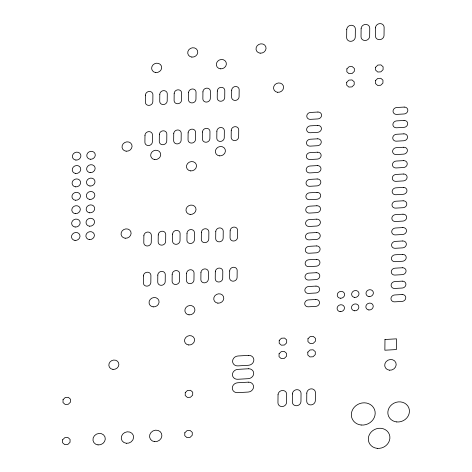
<?xml version="1.0" encoding="UTF-8"?>
<svg xmlns="http://www.w3.org/2000/svg" width="472" height="472" viewBox="0 0 472 472"><rect width="100%" height="100%" fill="white"/><g stroke="black" fill="none" stroke-linecap="round" stroke-linejoin="round"><path stroke-width="0.71" d="M62.593 439.827L62.558 442.712L64.729 444.624L67.826 444.447L70.039 442.282L70.068 439.397L67.903 437.485L64.806 437.662L62.593 439.827M63.036 399.66L63.006 402.545L65.171 404.457L68.269 404.28L70.481 402.114L70.511 399.229L68.346 397.318L65.248 397.495L63.036 399.66M143.429 275.913L143.352 282.875A3.794 3.428 -23 0 0 147.052 286.144A3.794 3.428 -23 0 0 150.828 282.445L150.904 275.483A3.794 3.428 -23 0 0 147.205 272.22A3.794 3.428 -23 0 0 143.429 275.913M143.871 235.746L143.795 242.708A3.794 3.428 -23 0 0 147.494 245.977A3.794 3.428 -23 0 0 151.27 242.278L151.347 235.316A3.794 3.428 -23 0 0 147.647 232.053A3.794 3.428 -23 0 0 143.871 235.746M144.981 135.322L144.904 142.284A3.794 3.428 -23 0 0 148.603 145.553A3.794 3.428 -23 0 0 152.379 141.86L152.462 134.898A3.794 3.428 -23 0 0 148.757 131.629A3.794 3.428 -23 0 0 144.981 135.322M145.429 95.155L145.346 102.117A3.794 3.428 -23 0 0 149.052 105.386A3.794 3.428 -23 0 0 152.828 101.686L152.904 94.725A3.794 3.428 -23 0 0 149.205 91.462A3.794 3.428 -23 0 0 145.429 95.155M157.807 275.087L157.731 282.049A3.794 3.428 -23 0 0 161.43 285.318A3.794 3.428 -23 0 0 165.206 281.619L165.283 274.657A3.794 3.428 -23 0 0 161.583 271.394A3.794 3.428 -23 0 0 157.807 275.087M158.25 234.92L158.173 241.882A3.794 3.428 -23 0 0 161.872 245.151A3.794 3.428 -23 0 0 165.648 241.452L165.725 234.49A3.794 3.428 -23 0 0 162.026 231.221A3.794 3.428 -23 0 0 158.25 234.92M159.359 134.496L159.282 141.458A3.794 3.428 -23 0 0 162.982 144.727A3.794 3.428 -23 0 0 166.758 141.034L166.834 134.066A3.794 3.428 -23 0 0 163.135 130.803A3.794 3.428 -23 0 0 159.359 134.496M159.802 94.329L159.725 101.291A3.794 3.428 -23 0 0 163.424 104.56A3.794 3.428 -23 0 0 167.206 100.86L167.283 93.898A3.794 3.428 -23 0 0 163.583 90.636A3.794 3.428 -23 0 0 159.802 94.329M172.186 274.262L172.109 281.223A3.794 3.428 -23 0 0 175.808 284.492A3.794 3.428 -23 0 0 179.584 280.793L179.661 273.831A3.794 3.428 -23 0 0 175.962 270.568A3.794 3.428 -23 0 0 172.186 274.262M172.628 234.094L172.551 241.056A3.794 3.428 -23 0 0 176.251 244.325A3.794 3.428 -23 0 0 180.027 240.626L180.103 233.664A3.794 3.428 -23 0 0 176.404 230.395A3.794 3.428 -23 0 0 172.628 234.094M173.737 133.67L173.661 140.632A3.794 3.428 -23 0 0 177.36 143.901A3.794 3.428 -23 0 0 181.136 140.202L181.213 133.24A3.794 3.428 -23 0 0 177.513 129.977A3.794 3.428 -23 0 0 173.737 133.67M174.18 93.503L174.103 100.465A3.794 3.428 -23 0 0 177.802 103.734A3.794 3.428 -23 0 0 181.578 100.035L181.655 93.072A3.794 3.428 -23 0 0 177.956 89.81A3.794 3.428 -23 0 0 174.18 93.503M184.8 432.8L184.77 435.685L186.936 437.597L190.033 437.42L192.246 435.255L192.281 432.37L190.11 430.458L187.012 430.635L184.8 432.8M185.248 392.633L185.213 395.518L187.384 397.43L190.476 397.253L192.688 395.088L192.723 392.202L190.552 390.291L187.461 390.468L185.248 392.633M186.564 273.435L186.487 280.397A3.794 3.428 -23 0 0 190.186 283.666A3.794 3.428 -23 0 0 193.962 279.967L194.039 273.005A3.794 3.428 -23 0 0 190.34 269.736A3.794 3.428 -23 0 0 186.564 273.435M187.006 233.268L186.93 240.23A3.794 3.428 -23 0 0 190.629 243.493A3.794 3.428 -23 0 0 194.405 239.8L194.482 232.838A3.794 3.428 -23 0 0 190.782 229.569A3.794 3.428 -23 0 0 187.006 233.268M188.116 132.844L188.039 139.806A3.794 3.428 -23 0 0 191.738 143.075A3.794 3.428 -23 0 0 195.514 139.376L195.591 132.414A3.794 3.428 -23 0 0 191.892 129.151A3.794 3.428 -23 0 0 188.116 132.844M188.558 92.677L188.481 99.639A3.794 3.428 -23 0 0 192.181 102.908A3.794 3.428 -23 0 0 195.957 99.209L196.033 92.246A3.794 3.428 -23 0 0 192.334 88.978A3.794 3.428 -23 0 0 188.558 92.677M200.942 272.609L200.865 279.572A3.794 3.428 -23 0 0 204.565 282.84A3.794 3.428 -23 0 0 208.341 279.141L208.417 272.179A3.794 3.428 -23 0 0 204.718 268.91A3.794 3.428 -23 0 0 200.942 272.609M201.385 232.442L201.308 239.404A3.794 3.428 -23 0 0 205.007 242.667A3.794 3.428 -23 0 0 208.783 238.974L208.86 232.012A3.794 3.428 -23 0 0 205.161 228.743A3.794 3.428 -23 0 0 201.385 232.442M202.494 132.018L202.417 138.98A3.794 3.428 -23 0 0 206.117 142.249A3.794 3.428 -23 0 0 209.892 138.55L209.969 131.588A3.794 3.428 -23 0 0 206.27 128.325A3.794 3.428 -23 0 0 202.494 132.018M202.936 91.851L202.86 98.813A3.794 3.428 -23 0 0 206.559 102.082A3.794 3.428 -23 0 0 210.335 98.382L210.412 91.42A3.794 3.428 -23 0 0 206.712 88.152A3.794 3.428 -23 0 0 202.936 91.851M215.32 271.783L215.244 278.745A3.794 3.428 -23 0 0 218.943 282.008A3.794 3.428 -23 0 0 222.719 278.315L222.796 271.353A3.794 3.428 -23 0 0 219.096 268.084A3.794 3.428 -23 0 0 215.32 271.783M215.763 231.616L215.686 238.578A3.794 3.428 -23 0 0 219.386 241.841A3.794 3.428 -23 0 0 223.162 238.148L223.238 231.186A3.794 3.428 -23 0 0 219.539 227.917A3.794 3.428 -23 0 0 215.763 231.616M216.872 131.192L216.795 138.154A3.794 3.428 -23 0 0 220.495 141.423A3.794 3.428 -23 0 0 224.271 137.724L224.347 130.762A3.794 3.428 -23 0 0 220.648 127.493A3.794 3.428 -23 0 0 216.872 131.192M217.315 91.025L217.238 97.987A3.794 3.428 -23 0 0 220.937 101.25A3.794 3.428 -23 0 0 224.713 97.556L224.79 90.594A3.794 3.428 -23 0 0 221.091 87.326A3.794 3.428 -23 0 0 217.315 91.025M229.693 270.957L229.616 277.919A3.794 3.428 -23 0 0 233.315 281.182A3.794 3.428 -23 0 0 237.097 277.489L237.174 270.527A3.794 3.428 -23 0 0 233.475 267.258A3.794 3.428 -23 0 0 229.693 270.957M230.141 230.784L230.065 237.752A3.794 3.428 -23 0 0 233.764 241.015A3.794 3.428 -23 0 0 237.54 237.322L237.617 230.36A3.794 3.428 -23 0 0 233.917 227.091A3.794 3.428 -23 0 0 230.141 230.784M231.25 130.366L231.174 137.328A3.794 3.428 -23 0 0 234.873 140.597A3.794 3.428 -23 0 0 238.649 136.898L238.726 129.936A3.794 3.428 -23 0 0 235.026 126.667A3.794 3.428 -23 0 0 231.25 130.366M231.693 90.199L231.616 97.161A3.794 3.428 -23 0 0 235.316 100.424A3.794 3.428 -23 0 0 239.092 96.73L239.168 89.769A3.794 3.428 -23 0 0 235.469 86.5A3.794 3.428 -23 0 0 231.693 90.199M278.043 394.763L277.955 402.793A4.372 3.959 -23 0 0 282.221 406.563A4.372 3.959 -23 0 0 286.581 402.297L286.669 394.267A4.372 3.959 -23 0 0 282.403 390.497A4.372 3.959 -23 0 0 278.043 394.763M279.07 353.788L279.04 356.673L281.206 358.584L284.303 358.407L286.516 356.242L286.545 353.357L284.38 351.445L281.282 351.622L279.07 353.788M279.217 340.395L279.188 343.28L281.353 345.197L284.451 345.014L286.663 342.849L286.693 339.97L284.527 338.052L281.43 338.229L279.217 340.395M292.422 393.937L292.333 401.967A4.372 3.959 -23 0 0 296.599 405.737A4.372 3.959 -23 0 0 300.959 401.471L301.047 393.436A4.372 3.959 -23 0 0 296.776 389.671A4.372 3.959 -23 0 0 292.422 393.937M306.8 393.105L306.712 401.141A4.372 3.959 -23 0 0 310.977 404.911A4.372 3.959 -23 0 0 315.337 400.645L315.426 392.61A4.372 3.959 -23 0 0 311.154 388.845A4.372 3.959 -23 0 0 306.8 393.105M307.827 352.136L307.791 355.015L309.962 356.932L313.06 356.755L315.272 354.59L315.302 351.705L313.137 349.793L310.039 349.97L307.827 352.136M307.974 338.743L307.945 341.628L310.11 343.539L313.207 343.362L315.42 341.197L315.449 338.312L313.284 336.4L310.187 336.577L307.974 338.743M346.737 29.524L346.649 37.559A4.372 3.959 -23 0 0 350.914 41.329A4.372 3.959 -23 0 0 355.274 37.064L355.363 29.028A4.372 3.959 -23 0 0 351.091 25.258A4.372 3.959 -23 0 0 346.737 29.524M346.725 82.275L346.696 85.161L348.861 87.072L351.959 86.895L354.171 84.73L354.207 81.845L352.035 79.933L348.938 80.11L346.725 82.275M346.879 68.888L346.843 71.773L349.009 73.685L352.106 73.508L354.319 71.343L354.354 68.458L352.183 66.546L349.091 66.723L346.879 68.888M361.115 28.698L361.027 36.733A4.372 3.959 -23 0 0 365.293 40.498A4.372 3.959 -23 0 0 369.653 36.238L369.741 28.202A4.372 3.959 -23 0 0 365.47 24.432A4.372 3.959 -23 0 0 361.115 28.698M375.494 27.872L375.405 35.907A4.372 3.959 -23 0 0 379.671 39.672A4.372 3.959 -23 0 0 384.031 35.412L384.119 27.376A4.372 3.959 -23 0 0 379.848 23.606A4.372 3.959 -23 0 0 375.494 27.872M375.482 80.623L375.452 83.509L377.618 85.42L380.715 85.243L382.928 83.078L382.957 80.193L380.792 78.281L377.694 78.458L375.482 80.623M375.629 67.236L375.6 70.116L377.765 72.033L380.863 71.856L383.075 69.691L383.105 66.806L380.939 64.888L377.842 65.071L375.629 67.236M384.981 339.504L384.863 350.218L396.362 349.557L396.48 338.843L384.981 339.504M317.916 112.035L310.511 112.46A3.752 3.398 -23 0 0 306.771 116.124A3.752 3.398 -23 0 0 310.434 119.357L317.839 118.932A3.752 3.398 -23 0 0 321.579 115.268A3.752 3.398 -23 0 0 317.916 112.035M404.179 107.079L396.775 107.504A3.752 3.398 -23 0 0 393.034 111.162A3.752 3.398 -23 0 0 396.698 114.395L404.103 113.97A3.752 3.398 -23 0 0 407.843 110.312A3.752 3.398 -23 0 0 404.179 107.079M317.768 125.428L310.364 125.853A3.752 3.398 -23 0 0 306.623 129.511A3.752 3.398 -23 0 0 310.287 132.744L317.691 132.319A3.752 3.398 -23 0 0 321.432 128.661A3.752 3.398 -23 0 0 317.768 125.428M404.032 120.466L396.627 120.891A3.752 3.398 -23 0 0 392.887 124.555A3.752 3.398 -23 0 0 396.551 127.788L403.955 127.363A3.752 3.398 -23 0 0 407.696 123.699A3.752 3.398 -23 0 0 404.032 120.466M317.615 138.815L310.216 139.24A3.752 3.398 -23 0 0 306.476 142.904A3.752 3.398 -23 0 0 310.139 146.137L317.544 145.712A3.752 3.398 -23 0 0 321.279 142.048A3.752 3.398 -23 0 0 317.615 138.815M403.884 133.853L396.48 134.284A3.752 3.398 -23 0 0 392.739 137.942A3.752 3.398 -23 0 0 396.403 141.175L403.808 140.75A3.752 3.398 -23 0 0 407.548 137.092A3.752 3.398 -23 0 0 403.884 133.853M317.467 152.202L310.069 152.633A3.752 3.398 -23 0 0 306.328 156.291A3.752 3.398 -23 0 0 309.992 159.524L317.396 159.099A3.752 3.398 -23 0 0 321.131 155.441A3.752 3.398 -23 0 0 317.467 152.202M403.737 147.246L396.332 147.671A3.752 3.398 -23 0 0 392.592 151.329A3.752 3.398 -23 0 0 396.256 154.568L403.66 154.143A3.752 3.398 -23 0 0 407.401 150.48A3.752 3.398 -23 0 0 403.737 147.246M317.32 165.595L309.915 166.02A3.752 3.398 -23 0 0 306.18 169.678A3.752 3.398 -23 0 0 309.844 172.917L317.243 172.487A3.752 3.398 -23 0 0 320.984 168.828A3.752 3.398 -23 0 0 317.32 165.595M403.589 160.633L396.185 161.058A3.752 3.398 -23 0 0 392.444 164.722A3.752 3.398 -23 0 0 396.108 167.955L403.513 167.53A3.752 3.398 -23 0 0 407.253 163.873A3.752 3.398 -23 0 0 403.589 160.633M317.172 178.982L309.768 179.407A3.752 3.398 -23 0 0 306.027 183.071A3.752 3.398 -23 0 0 309.691 186.304L317.096 185.88A3.752 3.398 -23 0 0 320.836 182.221A3.752 3.398 -23 0 0 317.172 178.982M403.442 174.026L396.037 174.451A3.752 3.398 -23 0 0 392.297 178.109A3.752 3.398 -23 0 0 395.961 181.348L403.365 180.918A3.752 3.398 -23 0 0 407.106 177.26A3.752 3.398 -23 0 0 403.442 174.026M317.025 192.375L309.62 192.8A3.752 3.398 -23 0 0 305.88 196.458A3.752 3.398 -23 0 0 309.543 199.691L316.948 199.267A3.752 3.398 -23 0 0 320.689 195.609A3.752 3.398 -23 0 0 317.025 192.375M403.294 187.413L395.89 187.838A3.752 3.398 -23 0 0 392.149 191.502A3.752 3.398 -23 0 0 395.813 194.735L403.218 194.311A3.752 3.398 -23 0 0 406.958 190.647A3.752 3.398 -23 0 0 403.294 187.413M316.877 205.762L309.473 206.187A3.752 3.398 -23 0 0 305.732 209.851A3.752 3.398 -23 0 0 309.396 213.084L316.8 212.66A3.752 3.398 -23 0 0 320.541 208.996A3.752 3.398 -23 0 0 316.877 205.762M403.141 200.806L395.743 201.231A3.752 3.398 -23 0 0 392.002 204.889A3.752 3.398 -23 0 0 395.666 208.123L403.07 207.698A3.752 3.398 -23 0 0 406.805 204.04A3.752 3.398 -23 0 0 403.141 200.806M316.73 219.15L309.325 219.58A3.752 3.398 -23 0 0 305.585 223.238A3.752 3.398 -23 0 0 309.248 226.471L316.653 226.047A3.752 3.398 -23 0 0 320.394 222.389A3.752 3.398 -23 0 0 316.73 219.15M402.994 214.194L395.595 214.618A3.752 3.398 -23 0 0 391.854 218.276A3.752 3.398 -23 0 0 395.518 221.515L402.923 221.091A3.752 3.398 -23 0 0 406.657 217.427A3.752 3.398 -23 0 0 402.994 214.194M316.582 232.543L309.178 232.967A3.752 3.398 -23 0 0 305.437 236.625A3.752 3.398 -23 0 0 309.101 239.864L316.505 239.44A3.752 3.398 -23 0 0 320.246 235.776A3.752 3.398 -23 0 0 316.582 232.543M402.846 227.581L395.442 228.011A3.752 3.398 -23 0 0 391.707 231.669A3.752 3.398 -23 0 0 395.371 234.903L402.769 234.478A3.752 3.398 -23 0 0 406.51 230.82A3.752 3.398 -23 0 0 402.846 227.581M316.435 245.93L309.03 246.355A3.752 3.398 -23 0 0 305.29 250.018A3.752 3.398 -23 0 0 308.953 253.252L316.358 252.827A3.752 3.398 -23 0 0 320.099 249.169A3.752 3.398 -23 0 0 316.435 245.93M402.699 240.974L395.294 241.398A3.752 3.398 -23 0 0 391.553 245.056A3.752 3.398 -23 0 0 395.217 248.296L402.622 247.865A3.752 3.398 -23 0 0 406.362 244.207A3.752 3.398 -23 0 0 402.699 240.974M316.287 259.323L308.883 259.748A3.752 3.398 -23 0 0 305.142 263.405A3.752 3.398 -23 0 0 308.806 266.645L316.211 266.214A3.752 3.398 -23 0 0 319.951 262.556A3.752 3.398 -23 0 0 316.287 259.323M402.551 254.361L395.147 254.786A3.752 3.398 -23 0 0 391.406 258.45A3.752 3.398 -23 0 0 395.07 261.683L402.474 261.258A3.752 3.398 -23 0 0 406.215 257.594A3.752 3.398 -23 0 0 402.551 254.361M316.14 272.71L308.735 273.135A3.752 3.398 -23 0 0 304.995 276.798A3.752 3.398 -23 0 0 308.658 280.032L316.063 279.607A3.752 3.398 -23 0 0 319.804 275.943A3.752 3.398 -23 0 0 316.14 272.71M402.404 267.754L394.999 268.179A3.752 3.398 -23 0 0 391.258 271.837A3.752 3.398 -23 0 0 394.922 275.07L402.327 274.645A3.752 3.398 -23 0 0 406.067 270.987A3.752 3.398 -23 0 0 402.404 267.754M315.992 286.103L308.588 286.528A3.752 3.398 -23 0 0 304.847 290.186A3.752 3.398 -23 0 0 308.511 293.419L315.916 292.994A3.752 3.398 -23 0 0 319.656 289.336A3.752 3.398 -23 0 0 315.992 286.103M402.256 281.141L394.852 281.566A3.752 3.398 -23 0 0 391.111 285.23A3.752 3.398 -23 0 0 394.775 288.463L402.179 288.038A3.752 3.398 -23 0 0 405.92 284.374A3.752 3.398 -23 0 0 402.256 281.141M315.845 299.49L308.44 299.915A3.752 3.398 -23 0 0 304.7 303.573A3.752 3.398 -23 0 0 308.363 306.812L315.768 306.387A3.752 3.398 -23 0 0 319.509 302.723A3.752 3.398 -23 0 0 315.845 299.49M402.109 294.528L394.704 294.959A3.752 3.398 -23 0 0 390.963 298.617A3.752 3.398 -23 0 0 394.627 301.85L402.032 301.425A3.752 3.398 -23 0 0 405.772 297.767A3.752 3.398 -23 0 0 402.109 294.528M248.591 355.375L237.953 355.988A5.393 4.879 -23 0 0 232.578 361.245A5.393 4.879 -23 0 0 237.841 365.894L248.484 365.281A5.393 4.879 -23 0 0 253.859 360.024A5.393 4.879 -23 0 0 248.591 355.375M248.443 368.762L237.805 369.375A5.393 4.879 -23 0 0 232.43 374.632A5.393 4.879 -23 0 0 237.693 379.281L248.337 378.674A5.393 4.879 -23 0 0 253.706 373.411A5.393 4.879 -23 0 0 248.443 368.762M248.296 382.155L237.658 382.762A5.393 4.879 -23 0 0 232.283 388.025A5.393 4.879 -23 0 0 237.546 392.674L248.183 392.061A5.393 4.879 -23 0 0 253.558 386.804A5.393 4.879 -23 0 0 248.296 382.155M396.74 421.938A10.956 9.912 -23 0 0 408.799 407.82A10.956 9.912 -23 0 0 390.379 405.991A10.956 9.912 -23 0 0 396.74 421.938M377.216 448.347A10.956 9.912 -23 0 0 389.27 434.228A10.956 9.912 -23 0 0 370.856 432.399A10.956 9.912 -23 0 0 377.216 448.347M361.163 425.018A12.101 10.95 -23 0 0 374.485 409.425A12.101 10.95 -23 0 0 354.136 407.401A12.101 10.95 -23 0 0 361.163 425.018M389.435 370.19A5.835 5.275 -23 0 0 395.855 362.673A5.835 5.275 -23 0 0 386.049 361.699A5.835 5.275 -23 0 0 389.435 370.19M154.633 441.65A6.272 5.676 -23 0 0 161.536 433.567A6.272 5.676 -23 0 0 150.993 432.523A6.272 5.676 -23 0 0 154.633 441.65M126.331 443.279A6.272 5.676 -23 0 0 133.234 435.196A6.272 5.676 -23 0 0 122.69 434.151A6.272 5.676 -23 0 0 126.331 443.279M98.028 444.907A6.272 5.676 -23 0 0 104.931 436.824A6.272 5.676 -23 0 0 94.388 435.774A6.272 5.676 -23 0 0 98.028 444.907M368.886 309.974A3.752 3.398 -23 0 0 373.022 305.136A3.752 3.398 -23 0 0 366.709 304.505A3.752 3.398 -23 0 0 368.886 309.974M369.033 296.587A3.752 3.398 -23 0 0 373.169 291.743A3.752 3.398 -23 0 0 366.856 291.118A3.752 3.398 -23 0 0 369.033 296.587M354.507 310.8A3.752 3.398 -23 0 0 358.643 305.962A3.752 3.398 -23 0 0 352.33 305.337A3.752 3.398 -23 0 0 354.507 310.8M354.661 297.413A3.752 3.398 -23 0 0 358.791 292.569A3.752 3.398 -23 0 0 352.478 291.944A3.752 3.398 -23 0 0 354.661 297.413M340.135 311.626A3.752 3.398 -23 0 0 344.265 306.788A3.752 3.398 -23 0 0 337.952 306.163A3.752 3.398 -23 0 0 340.135 311.626M340.282 298.239A3.752 3.398 -23 0 0 344.412 293.395A3.752 3.398 -23 0 0 338.099 292.77A3.752 3.398 -23 0 0 340.282 298.239M90.27 159.247A4.331 3.918 -23 0 0 95.037 153.665A4.331 3.918 -23 0 0 87.762 152.946A4.331 3.918 -23 0 0 90.27 159.247M75.898 160.073A4.331 3.918 -23 0 0 80.659 154.492A4.331 3.918 -23 0 0 73.384 153.772A4.331 3.918 -23 0 0 75.898 160.073M90.123 172.634A4.331 3.918 -23 0 0 94.89 167.058A4.331 3.918 -23 0 0 87.615 166.333A4.331 3.918 -23 0 0 90.123 172.634M75.744 173.466A4.331 3.918 -23 0 0 80.511 167.885A4.331 3.918 -23 0 0 73.237 167.159A4.331 3.918 -23 0 0 75.744 173.466M89.975 186.027A4.331 3.918 -23 0 0 94.742 180.446A4.331 3.918 -23 0 0 87.468 179.726A4.331 3.918 -23 0 0 89.975 186.027M75.597 186.853A4.331 3.918 -23 0 0 80.364 181.272A4.331 3.918 -23 0 0 73.089 180.552A4.331 3.918 -23 0 0 75.597 186.853M89.828 199.414A4.331 3.918 -23 0 0 94.595 193.839A4.331 3.918 -23 0 0 87.314 193.113A4.331 3.918 -23 0 0 89.828 199.414M75.449 200.24A4.331 3.918 -23 0 0 80.216 194.665A4.331 3.918 -23 0 0 72.942 193.939A4.331 3.918 -23 0 0 75.449 200.24M89.68 212.807A4.331 3.918 -23 0 0 94.447 207.226A4.331 3.918 -23 0 0 87.167 206.506A4.331 3.918 -23 0 0 89.68 212.807M75.302 213.633A4.331 3.918 -23 0 0 80.069 208.052A4.331 3.918 -23 0 0 72.794 207.332A4.331 3.918 -23 0 0 75.302 213.633M89.532 226.194A4.331 3.918 -23 0 0 94.3 220.613A4.331 3.918 -23 0 0 87.019 219.893A4.331 3.918 -23 0 0 89.532 226.194M75.154 227.02A4.331 3.918 -23 0 0 79.921 221.445A4.331 3.918 -23 0 0 72.641 220.719A4.331 3.918 -23 0 0 75.154 227.02M89.385 239.587A4.331 3.918 -23 0 0 94.152 234.006A4.331 3.918 -23 0 0 86.872 233.28A4.331 3.918 -23 0 0 89.385 239.587M75.007 240.413A4.331 3.918 -23 0 0 79.774 234.832A4.331 3.918 -23 0 0 72.493 234.106A4.331 3.918 -23 0 0 75.007 240.413M190.116 214.424A5.104 4.62 -23 0 0 195.732 207.845A5.104 4.62 -23 0 0 187.154 206.996A5.104 4.62 -23 0 0 190.116 214.424M125.192 238.224A5.104 4.62 -23 0 0 130.815 231.652A5.104 4.62 -23 0 0 122.23 230.796A5.104 4.62 -23 0 0 125.192 238.224M126.154 151.193A5.104 4.62 -23 0 0 131.776 144.615A5.104 4.62 -23 0 0 123.192 143.765A5.104 4.62 -23 0 0 126.154 151.193M153.176 306.871A5.104 4.62 -23 0 0 158.793 300.292A5.104 4.62 -23 0 0 150.214 299.437A5.104 4.62 -23 0 0 153.176 306.871M155.76 72.552A5.104 4.62 -23 0 0 161.383 65.974A5.104 4.62 -23 0 0 152.798 65.124A5.104 4.62 -23 0 0 155.76 72.552M154.798 159.583A5.104 4.62 -23 0 0 160.421 153.005A5.104 4.62 -23 0 0 151.837 152.155A5.104 4.62 -23 0 0 154.798 159.583M219.498 155.866A5.104 4.62 -23 0 0 225.12 149.288A5.104 4.62 -23 0 0 216.536 148.432A5.104 4.62 -23 0 0 219.498 155.866M217.875 303.148A5.104 4.62 -23 0 0 223.492 296.569A5.104 4.62 -23 0 0 214.913 295.72A5.104 4.62 -23 0 0 217.875 303.148M220.459 68.835A5.104 4.62 -23 0 0 226.082 62.257A5.104 4.62 -23 0 0 217.498 61.401A5.104 4.62 -23 0 0 220.459 68.835M190.6 170.905A5.104 4.62 -23 0 0 196.216 164.327A5.104 4.62 -23 0 0 187.638 163.477A5.104 4.62 -23 0 0 190.6 170.905M191.856 57.094A5.104 4.62 -23 0 0 197.473 50.516A5.104 4.62 -23 0 0 188.894 49.666A5.104 4.62 -23 0 0 191.856 57.094M260.149 53.171A5.104 4.62 -23 0 0 265.765 46.592A5.104 4.62 -23 0 0 257.187 45.743A5.104 4.62 -23 0 0 260.149 53.171M277.678 92.305A5.104 4.62 -23 0 0 283.294 85.727A5.104 4.62 -23 0 0 274.716 84.877A5.104 4.62 -23 0 0 277.678 92.305M189.007 314.848A5.104 4.62 -23 0 0 194.623 308.269A5.104 4.62 -23 0 0 186.045 307.414A5.104 4.62 -23 0 0 189.007 314.848M188.676 344.973A5.104 4.62 -23 0 0 194.293 338.394A5.104 4.62 -23 0 0 185.714 337.539A5.104 4.62 -23 0 0 188.676 344.973M112.967 369.393A5.104 4.62 -23 0 0 118.59 362.815A5.104 4.62 -23 0 0 110.005 361.965A5.104 4.62 -23 0 0 112.967 369.393"/></g></svg>
